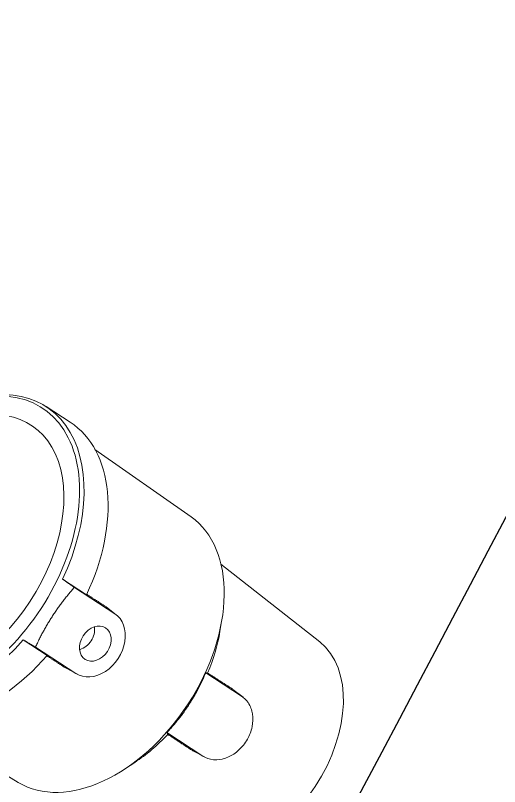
# Model space of a CAD drawing. Header units: millimetres. Extents: x 0 to 118900, y 0 to 84100.
# Drawn here: x 85238.8 to 85537.5, y 48948.7 to 49424.6 of the extents above; entities that cross this region are included whole.
import ezdxf

# ---------------------------------------------------------------- set-up
doc = ezdxf.new("R2010")
doc.units = ezdxf.units.MM
doc.header["$LTSCALE"] = 100
doc.layers.add('Hatch', color=7, linetype='Continuous', lineweight=18)
doc.layers.add('Visible', color=7, linetype='Continuous', lineweight=25)
doc.layers.add('P_Anti-Foam (AF)', color=6, linetype='Continuous', lineweight=18, true_color=0xff00ff)

msp = doc.modelspace()

# ---------------------------------------------------------------- hatches: boundary and pattern name
at = {"layer": 'Hatch'}
h = msp.add_hatch(dxfattribs=at)
h.set_pattern_fill('ANSI31', color=256, scale=2540, angle=90.00021045915, style=0)
h.set_pattern_definition([(135.00021045915, (0, 0), (-224.5055783671478, -224.5072276832807), [])])
edge = h.paths.add_edge_path()
edge.add_ellipse((63832.26224651564, 60471.07866336872), major_axis=(-2672.617190233979, -23729.97086712215), ratio=1, start_angle=54.41072852725948, end_angle=90)
edge.add_line((87562.23311363779, 57798.46147313475), (87582.10746109768, 57796.22310027855))
edge.add_ellipse((63832.26224651557, 60471.07866336872), major_axis=(12599.99999999995, 20308.86505937751), ratio=1, start_angle=269.99999999999847, end_angle=295.3903101269922, ccw=False)
edge.add_ellipse((63832.26224643614, 60471.07866341878), major_axis=(12800.00000000709, 20183.40902831604), ratio=1, start_angle=269.99999999999994, end_angle=270.5659876099541, ccw=False)
edge.add_ellipse((63832.2622465152, 60471.07866336905), major_axis=(16013.41164640456, 17742.05871489609), ratio=1, start_angle=270, end_angle=279.68616764822156, ccw=False)
edge.add_line((81574.32096141133, 44457.66701696448), (81574.32096141131, 44487.5323560815))

# ---------------------------------------------------------------- linework, layer by layer
at = {"layer": 'P_Anti-Foam (AF)'}
for p, q in [((85272.47781640326, 49173.53485721022), (85257.70944022809, 49183.14344754082)), ((85347.13854821141, 49115.1463433183), (85287.8128809407, 49156.79466000744)), ((85426.5772766631, 49037.91300385685), (85365.6158730255, 49086.0115346218)), ((85267.9115748324, 49076.69063402029), (85282.67995100757, 49067.08204368968)), ((85275.13371214943, 49071.59289281052), (85300.06117127216, 49055.37460720808)), ((85300.92003424777, 49054.76457188903), (85294.75850787185, 49059.53000751462)), ((85364.97536023124, 49044.35549847844), (85366.2158062888, 49051.89184495405)), ((85258.31973939072, 49029.64046729963), (85243.55136321556, 49039.24905763024)), ((85251.13817085633, 49034.7118136771), (85276.06562997906, 49018.49352807466)), ((85276.9713407508, 49017.9554976859), (85270.1180772606, 49021.65773532232)), ((85356.18395192892, 49018.86004384988), (85378.37096732842, 49004.42474378004)), ((85372.92417702301, 49008.69473291064), (85379.28386428411, 49003.77613486982)), ((85240.49489454491, 48951.23534910892), (85178.3809016276, 48988.59801716144)), ((85354.37605567487, 48967.54325499099), (85332.18841063576, 48981.97896471649)), ((85355.33829695596, 48966.97186275094), (85348.26471629381, 48970.79320782529)), ((85312.4416222137, 48963.6112916556), (85306.05421872299, 48959.42365493911))]:
    msp.add_line(p, q, dxfattribs=at)
for centre, major_axis, ratio, start_param, end_param in [((85198.61779321615, 49095.129104677), (56.71673396565551, 87.17345976998361), 0.6427876096865025, 2.289164001419008, 7.135613959351331), ((85199.90199984008, 49094.29357508304), (57.80744038807183, 88.84987245786766), 0.6427876096865024, 4.924681342685329, 7.151425979270352), ((85198.61779321615, 49095.129104677), (49.84528350443205, 76.61205983631281), 0.6427876096865026, 2.349563380897429, 7.075214579872656), ((85214.67037601524, 49084.68498475242), (57.80744038808619, 88.84987245785914), 0.6427876096865023, 4.924681342685755, 6.28318530718017), ((85292.62171808767, 49033.96833839867), (-53.33554405616832, -81.97658043754817), 0.6427876096865022, 0.0226803128055364, 3.118912340783845), ((85199.90199984008, 49094.29357508304), (-57.80744038807179, -88.84987245786766), 0.6427876096865023, 5.414944635089196, 7.641689271673818), ((85288.06340062559, 49036.93406764138), (-11.99777064657857, -18.4405395667231), 0.7660444431190107, 3.286260152890463e-13, 3.141592653590122), ((85300.71221981844, 49028.70450195667), (46.57316423717859, 71.58282177265357), 0.6427876096865023, 4.979697403546266, 5.311600461717237), ((85382.51618176264, 48975.48126682102), (-41.71478925934813, -64.11551316609913), 0.6427876096865024, 0.05870928262886252, 3.082883370962503), ((85214.67037601524, 49084.68498475242), (-57.80744038807219, -88.84987245786827), 0.6427876096865025, 0, 1.358503964494274), ((85300.71221981844, 49028.70450195667), (46.5731642371738, 71.58282177265664), 0.6427876096865023, 4.113177499050166, 4.445080557223073)]:
    msp.add_ellipse(centre, major_axis=major_axis, ratio=ratio, start_param=start_param, end_param=end_param, dxfattribs=at)
msp.add_ellipse((85288.06340062559, 49036.93406764138), major_axis=(6.326097250015571, 9.723193589728897), ratio=0.7660444431190104, dxfattribs=at)
for points, weights in [([(85267.9115748324, 49076.69063402031), (85271.4165014773, 49074.21646923778), (85275.1337121495, 49071.59289281052)], [1.001788265052077, 1.004304566027514, 1.005963978212939]), ([(85251.1381708563, 49034.7118136771), (85260.36555146503, 49054.95482242621), (85275.13371214944, 49071.59289281056)], [1.274210400778264, 1.29944473959825, 1.274210400778264]), ([(85293.88981838517, 49060.14608039155), (85288.35774451053, 49063.72988306051), (85282.79717008752, 49067.33215521147)], [1, 1.000005486021838, 1.000004892378223]), ([(85243.55136321555, 49039.24905763024), (85247.23346161128, 49037.04720532788), (85251.13817085634, 49034.71181367707)], [1.001788265052137, 1.004304566027657, 1.005963978213135]), ([(85258.13857297023, 49029.43196115077), (85263.68493530096, 49025.80784606663), (85269.20286522635, 49022.20230317545)], [1.000004892220305, 1.000005485844325, 1]), ([(85356.18395192894, 49018.86004384993), (85347.49057967917, 48998.26959896473), (85332.18841063578, 48981.97896471647)], [1.005983320274098, 1.03374770934949, 1.005983320274098]), ([(85357.39231869287, 49018.738668889), (85356.8401195192, 49018.78420903952), (85356.18395192894, 49018.86004384993)], [1, 1.001915676946918, 1.000359951718024]), ([(85372.03653358162, 49009.32239251664), (85364.79649905392, 49013.97769108177), (85357.39231869287, 49018.738668889)], [1.000000003135717, 1.000055796014865, 1]), ([(85332.18841063578, 48981.97896471647), (85332.52360744878, 48981.40979872879), (85332.78898186448, 48980.9234097361)], [1.000359951718913, 1.00191567695167, 1]), ([(85332.78898186448, 48980.9234097361), (85340.14162904986, 48976.0833112723), (85347.33115354198, 48971.35046076878)], [1, 1.000055794015025, 1.000000000388803])]:
    msp.add_rational_spline(points, weights, degree=2, dxfattribs=at)
for points, knots in [([(85294.75794039703, 49059.52854935297), (85294.50706522567, 49059.72363026171), (85294.25267152095, 49059.90654713027), (85293.99565933835, 49060.07675280217), (85293.96051139646, 49060.10002943833), (85293.92523060185, 49060.12313955606), (85293.88981838504, 49060.14608039163)], [6.765214150465653, 6.765214150465653, 6.765214150465653, 6.765214150465653, 6.82695954414016, 6.82695954414016, 6.82695954414016, 6.835403593314295, 6.835403593314295, 6.835403593314295, 6.835403593314295]), ([(85287.54546011261, 49047.32944852496), (85287.55947671215, 49047.23039678244), (85287.5720827317, 49047.13126933009), (85287.73278223418, 49045.70723238571), (85287.64819161461, 49044.20735482812), (85286.92517543248, 49041.26864871727), (85286.2855669121, 49039.83043364859), (85284.69509331307, 49037.38588022306), (85283.6393802424, 49036.21839079889), (85281.24565777437, 49034.36667841528), (85279.90868855787, 49033.68162252354), (85278.54166904897, 49033.25154902825), (85278.44593535623, 49033.22290948192), (85278.34969934178, 49033.19559021614)], [0.4211026380971472, 0.4211026380971472, 0.4211026380971472, 0.4211026380971472, 0.4374653965972399, 0.4374653965972399, 0.6561961521434969, 0.6561961521434969, 0.8749269076897539, 0.8749269076897539, 1.093657663236011, 1.093657663236011, 1.312388418782268, 1.312388418782268, 1.328751177283923, 1.328751177283923, 1.328751177283923, 1.328751177283923]), ([(85269.20286522637, 49022.20230317546), (85269.23818690117, 49022.1792231771), (85269.27361009041, 49022.15633191949), (85269.56887614974, 49021.96762342451), (85269.83918070441, 49021.80916148733), (85270.11918043673, 49021.65884494644)], [3.423243105493369, 3.423243105493369, 3.423243105493369, 3.423243105493369, 3.431687154667502, 3.431687154667502, 3.493432548342687, 3.493432548342687, 3.493432548342687, 3.493432548342687]), ([(85378.37096740505, 49004.42474389869), (85379.66371639432, 49003.58336112078), (85381.00886697834, 49002.45987656859), (85383.88220549769, 48998.28906636965), (85384.66852424407, 48995.82175533643), (85385.49623336726, 48990.76841430361), (85385.28304425611, 48988.01783701417), (85384.20293043878, 48982.6626306551), (85383.07425274183, 48980.0497886525), (85380.34711020983, 48975.18492255195), (85378.49601281452, 48973.05324956443), (85374.55028786903, 48969.3113642773), (85372.22600839555, 48967.92063811649), (85367.57575614615, 48965.78347945212), (85365.07710415943, 48965.32342259531), (85360.20952547686, 48965.13770557124), (85357.88104028873, 48965.76212411307), (85355.40576533788, 48966.91268040973), (85354.9509973614, 48967.16936292571), (85354.37605567487, 48967.54325499098)], [3.465741530621848, 3.465741530621848, 3.465741530621848, 3.465741530621848, 3.738210113457809, 3.738210113457809, 4.06059039245093, 4.06059039245093, 4.485277935809505, 4.485277935809505, 5.048823952736372, 5.048823952736372, 5.836534573207003, 5.836534573207003, 6.992395284097365, 6.992395284097365, 8.676731957439362, 8.676731957439362, 11.02762628382494, 11.02762628382494, 11.92412501700353, 11.92412501700353, 11.92412501700353, 11.92412501700353]), ([(85347.33115354198, 48971.35046076878), (85347.33288240347, 48971.3493234559), (85347.33461321377, 48971.34818549173), (85347.63492246087, 48971.15084952441), (85347.94460211757, 48970.96613971318), (85348.26471848688, 48970.79320474427)], [-20.22156620503053, -20.22156620503053, -20.22156620503053, -20.22156620503053, -20.21992650827191, -20.21992650827191, -19.93740323741977, -19.93740323741977, -19.93740323741977, -19.93740323741977])]:
    msp.add_open_spline(points, degree=3, knots=knots, dxfattribs=at)
msp.add_open_spline([(85372.92756897009, 49008.70213920331), (85372.65872910121, 49008.90785191863), (85372.37247936157, 49009.10622557181), (85372.03653357062, 49009.3223924885)], degree=3, dxfattribs=at)
at = {"layer": 'Visible'}
for centre, radius, start, end in [((63832.26224651563, 60471.07866336872), 23879.99999999998, 317.9847997628156, 353.5740712355561), ((63832.26224651563, 60471.07866336872), 23899.99999999997, 317.9316058503842, 353.5740712355562), ((63832.26224651571, 60471.07866336872), 24500, 329.0502769211407, 336.0486208491747)]:
    msp.add_arc(centre, radius, start, end, dxfattribs=at)

doc.saveas('drawing.dxf')
